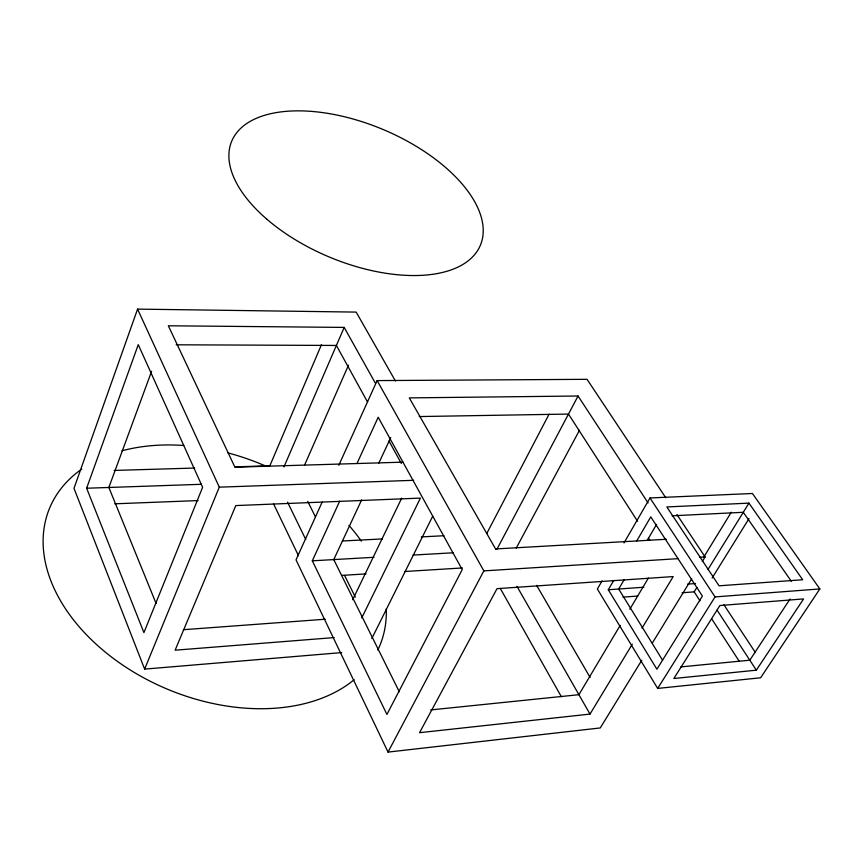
<?xml version="1.0" encoding="UTF-8"?>
<svg xmlns="http://www.w3.org/2000/svg" width="863" height="863" viewBox="0 0 863 863"><rect width="100%" height="100%" fill="white"/><g stroke="black" fill="none" stroke-linecap="round" stroke-linejoin="round"><path stroke-width="1.29" d="M395.383 380.95L356.16 312.093L137.573 309.116L73.991 488.339L144.639 669.105L341.705 652.59M86.634 488.231L138.263 344.639L202.622 487.293L143.916 632.622L86.634 488.231L201.252 484.305M151.618 371.263L108.857 487.466L156.095 603.464M144.639 669.105L219.288 487.164L137.573 309.116M321.478 344.65L269.839 465.804L234.941 466.851M283.938 466.959L344.186 327.411L168.35 325.783L234.909 467.185L403.129 462.158M304.628 464.984L348.458 365.232M322.136 502.147L296.031 559.86L388.037 752.094L600.27 727.941L641.781 660.238M338.803 465.319L377.131 380.594L587.045 379.321L665.751 497.735M356.98 463.474L378.199 417.239L462.223 569.623L386.926 714.435L312.309 560.821L339.677 501.198M361.683 499.817L333.754 559.591L399.245 691.705M378.781 463.226L390.745 437.606M352.708 599.709L401.694 498.134M361.737 617.94L420.4 498.102L235.804 505.578L175.124 650.195L334.143 637.584M371.802 638.566L432.719 516.182M486.754 533.507L549.073 414.175M388.037 752.094L483.852 570.885L377.131 380.594M496.991 549.127L578.059 396.009L409.299 397.886L495.718 549.192M516.268 548.037L579.505 430.227M602.029 580.961L597.358 589.03L657.682 688.426L760.627 677.779L819.85 588.944L752.428 493.496L650.001 497.94L624.014 542.913M636.614 541.155L650.767 516.851L702.396 596.063L656.905 669.235L608.296 589.763L613.69 580.508M624.1 579.796L618.695 589.03L662.557 660.173M647.11 540.562L656.581 524.413M620.184 625.405L578.911 694.693L430.734 709.925M629.817 609.235L648.393 578.059M642.007 628.145L673.216 576.57L497.023 588.652L419.558 732.687L590.001 714.089L632.299 644.186M703.938 556.851L731.274 512.223M652.331 643.021L691.738 578.76M702.288 561.543L705.103 556.948L676.883 514.499M682.072 592.762L694.176 591.867L696.829 587.563M707.962 569.526L748.944 503.129L802.698 579.753L719.062 585.815L666.829 506.948L748.944 503.129M712.126 578.005L748.987 518.641M657.682 688.426L715.049 596.905L819.85 588.944M790.066 598.976L749.807 660.195L680.778 666.916M756.344 670.184L803.582 598.922L719.904 605.524L673.852 678.501L756.344 670.184L716.98 610.022M622.935 597.131L637.725 596.042M183.334 629.71L325.211 619.224M608.296 589.763L643.852 587.228M687.563 584.122L695.502 583.55M483.852 570.885L678.286 558.641M699.742 557.293L705.103 556.948M341.975 575.384L366.063 573.895M404.876 571.5L462.428 567.951M495.675 548.944L666.301 539.278M312.309 560.821L374.067 557.293M413.043 555.071L453.355 552.773M342.363 541.004L382.471 538.922M421.241 536.905L443.97 535.729M672.072 515.804L743.291 512.288L791.317 581.284M114.768 503.809L198.069 500.583M219.288 487.164L413.69 480.303M114.143 470.443L194.671 468.048M419.256 416.559L568.49 414.067L637.52 521.187M176.192 344.801L336.397 345.448L367.573 402.093M723.928 604.79L755.405 652.557M650.001 497.94L715.049 596.905M578.059 396.009L648.081 502.946M694.176 591.867L699.969 600.788M711.554 618.631L739.073 661.015M648.415 538.102L649.871 540.357M536.624 585.362L590.13 677.477M517.002 586.409L590.001 714.089M500.443 588.695L561.349 696.743M344.186 327.411L375.524 383.452M389.008 441.047L401.349 463.474M307.713 501.349L315.459 516.915M344.617 575.589L355.329 597.142M287.562 502.169L305.772 539.526M273.528 503.798L298.458 555.664M386.257 608.793A178.835 121.91 22.6 0 1 377.811 650.055M354.218 679.666A178.835 121.91 22.6 0 1 110.486 656.236A178.835 121.91 22.6 0 1 81.758 469.084M121.888 450.82A178.835 121.91 22.6 0 1 183.722 445.481M228.015 452.924A178.835 121.91 22.6 0 1 265.211 465.847M348.943 525.405A178.835 121.91 22.6 0 1 361.349 541.133M266.732 219.105A134.779 69.202 22.7 0 0 479.138 247.897A134.779 69.202 22.7 0 0 322.341 112.557A134.779 69.202 22.7 0 0 266.732 219.105"/></g></svg>
